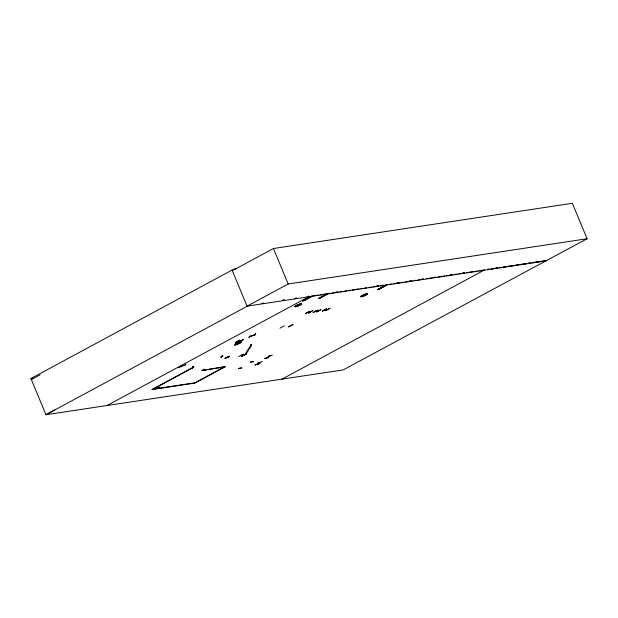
<?xml version="1.0" encoding="UTF-8"?>
<svg xmlns="http://www.w3.org/2000/svg" width="618" height="618" viewBox="0 0 618 618"><rect width="100%" height="100%" fill="white"/><g stroke="black" fill="none" stroke-linecap="round" stroke-linejoin="round"><path stroke-width="0.93" d="M192.229 368.197L193.395 366.768L192.53 368.104C192.916 366.52 192.785 367.177 193.465 367.223M221.553 357.142L222.619 355.69M310.615 296.702L302.55 300.981L311.287 296.609M311.464 296.578L303.662 300.734M319.212 298.463L327.123 294.137M319.39 298.432L327.053 294.214M326.204 294.346L318.332 298.587L326.273 294.261M327.293 294.191L319.251 298.378M377.436 289.649L385.277 285.4M386.474 285.238L378.625 289.471M385.485 285.369L377.776 289.595M386.327 285.246L378.394 289.51M259.993 363.384L255.056 364.929M238.641 368.382L241.816 367.911M264.496 358.533L268.807 357.436L264.558 358.54M251.472 345.454L245.941 354.253L244.906 354.647L250.429 345.841L251.472 345.454L251.194 344.689M193.534 367.239L193.179 366.768L193.534 367.239L193.001 367.44L192.878 366.837L192.978 367.409M222.225 355.906L221.089 357.382L222.712 355.698L221.777 356.995M221.151 357.32L222.241 355.922M222.789 356.2L222.31 356.377L222.781 356.153M251.526 344.836L250.406 346.312L251.271 344.975M201.893 370.406L205.292 369.811L201.893 370.36M180.07 366.312L178.911 367.795L180.286 366.219M248.938 337.374L250.089 335.906L249.008 337.405M255.682 333.913L254.276 335.489L255.721 333.929L255.358 333.759M229.371 356.238L225.052 358.618M239.877 340.132L235.404 342.534L239.753 340.178M305.331 313.658L309.556 311.348M309.68 311.325L305.377 313.705M313.195 312.484L317.613 310.159L313.071 312.507M326.713 308.745L322.411 311.124M237.667 341.391L240.811 340.912M307.47 312.584L310.36 312.144M315.404 311.379L318.548 310.893M324.288 309.487C325.431 309.154 323.778 309.425 324.535 310.004L327.702 309.51M257.482 364.226L259.66 362.426M259.413 362.611L259.854 362.372L257.675 364.149M156.115 387.625L153.812 388.861L155.396 388.266C153.789 389.487 159.846 386.096 155.86 388.011L156.354 387.586L155.991 387.324L156.354 387.586M259.908 363.484L254.971 365.076M241.02 340.812L238.162 341.236M318.71 310.8L315.512 311.294M324.666 309.912L324.782 309.34M327.857 309.425L324.728 309.896M226.868 357.528L227.625 357.351M243.917 354.956L244.357 354.809M266.636 357.969L270.035 355.875M269.61 356.076L270.058 355.868M203.6 369.502L204.04 369.263L203.5 369.494M203.654 370.051C204.921 370.074 203.229 368.622 204.195 369.819L203.701 370.027L203.554 369.518M241.19 355.396L244.033 355.087L243.554 355.211M220.943 356.91L221.429 356.725M250.336 345.848L250.823 345.663L250.537 345.13M249.602 336.663L254.863 334.74L249.564 336.71M203.708 370.02L203.662 369.471M545.988 260.904L247.061 306.142L232.306 270.684L273.419 248.521L572.338 203.283L587.1 238.741L343.083 369.935L45.964 414.717L30.9 378.525L233.674 269.193L236.455 268.776M31.333 379.56L40.108 374.809M54.747 409.973L45.964 414.717L248.745 305.392M247.061 306.142L288.181 283.979L587.1 238.741M106.69 405.717L309.464 296.385M302.542 300.974L310.475 296.648M311.534 296.493L303.762 300.796M243.129 339.63L238.757 341.955L243.283 339.622M238.764 342.032L243.121 339.676M153.264 389.07L193.982 367.115L193.364 367.208L151.796 389.618L194.84 383.106L225.585 366.528L203.5 370.197L224.743 366.984M310.777 312.005L307.965 312.422M203.314 369.757L204.164 369.301L204.349 369.742M320.974 309.641L316.439 312.028L320.827 309.633M322.241 311.155L326.59 308.791M329.966 308.243L325.763 310.584M325.601 310.645L329.958 308.297M195.064 382.743L224.118 367.077M281.847 379.205L484.666 269.873L478.95 270.738M284.272 325.771L279.946 328.197M225.516 357.629L228.861 357.088L225.47 357.606M224.882 358.649L229.247 356.262M292.924 324.527L288.475 326.907L292.909 324.504M246.497 353.635C237.93 357.845 244.04 355.705 246.366 353.396M246.659 353.65L242.279 355.999M250.367 362.078L253.643 361.592L250.468 362.063M241.723 367.996L238.556 368.475M241.576 356.262L246.265 353.875M204.04 369.842L203.886 369.301M181.051 366.065L182.689 365.47M185.029 365.029L179.784 366.992M257.281 363.199L262.341 361.507M272.322 355.188L268.05 356.262M261.924 303.399L263.809 303.114M282.635 300.263L284.519 299.977M294.879 298.409L296.756 298.123M335.651 292.237L337.552 291.951M376.594 286.041L378.494 285.755M396.586 283.021L398.494 282.727M408.969 281.144L410.87 280.858M421.345 279.266L423.253 278.981M433.728 277.397L435.628 277.111M449.912 274.948L451.82 274.662M462.287 273.071L464.195 272.785M311.364 296.099L318.031 295.087M319.939 294.801L321.839 294.516M323.747 294.23L330.414 293.218M332.314 292.932L334.222 292.638M336.122 292.353L338.031 292.067M339.931 291.773L342.789 291.341M344.697 291.055L346.598 290.769M348.506 290.475L350.406 290.19M352.314 289.904L358.981 288.892M360.881 288.606L362.789 288.32M364.69 288.027L366.598 287.741M368.498 287.455L371.356 287.022M373.257 286.729L375.165 286.443M377.065 286.157L378.973 285.871M380.881 285.578L383.732 285.145M385.64 284.859L387.54 284.574M389.448 284.28L391.349 283.994M393.257 283.708L395.157 283.415M397.065 283.129L399.923 282.696M401.824 282.411L403.732 282.125M405.632 281.831L407.54 281.545M409.44 281.26L412.299 280.827M414.207 280.533L416.107 280.248M418.015 279.962L419.916 279.668M421.824 279.382L423.724 279.097M426.582 278.664L432.299 277.799M434.199 277.513L436.107 277.219M438.007 276.934L444.674 275.922M446.582 275.636L448.483 275.35M450.391 275.056L452.291 274.771M454.199 274.485L457.05 274.052M458.958 273.766L460.858 273.473M462.766 273.187L464.666 272.901M466.575 272.608L473.241 271.603M475.142 271.31L477.05 271.024M487.447 269.448L489.301 269.17M491.155 268.892L497.644 267.911M499.498 267.625L501.352 267.347M503.214 267.069L505.995 266.644M507.849 266.366L509.703 266.08M511.557 265.802L514.338 265.385M515.265 265.238L518.046 264.821M519.9 264.543L521.754 264.257M523.608 263.979L526.389 263.554M528.243 263.276L530.097 262.998M531.951 262.712L538.448 261.731M540.302 261.453L542.156 261.175M544.01 260.889L545.864 260.611M30.9 378.525L32.754 378.239M152.646 389.162L195.69 382.65M282.287 300.286L284.195 300M294.686 298.424L296.586 298.139M487.525 269.44L489.433 269.154M491.341 268.869L493.249 268.583M495.157 268.297L498.015 267.864M499.923 267.579L501.831 267.293M503.74 267.007L505.648 266.721M507.556 266.435L514.23 265.431M516.138 265.145L518.038 264.859M519.947 264.566L526.621 263.569M528.529 263.283L530.437 262.99M532.345 262.704L546.768 260.541M246.281 353.952L241.731 356.316M238.764 356.547L243.461 354.145M251.325 344.914L250.468 346.242M184.504 365.709L185.918 364.211L185.554 364.048M312.824 310.584L308.567 313.218L312.801 310.576M273.419 248.521L288.181 283.979M250.638 345.099L250.699 345.717L250.491 345.199M158.185 387.308L155.875 388.552L157.466 387.95C155.852 389.178 161.908 385.779 157.93 387.702L158.185 387.308M309 296.277L307.115 296.555L308.985 296.277M362.001 296.609A3.646 0.579 -22.6 0 0 367.447 294.021A3.646 0.579 -22.6 0 0 362.897 295.18A3.646 0.579 -22.6 0 0 362.001 296.609A3.623 0.572 -22.6 0 0 367.424 294.029A3.623 0.572 -22.6 0 0 362.905 295.18A3.623 0.572 -22.6 0 0 362.009 296.601M296.076 306.59A3.646 0.579 -22.6 0 0 301.522 303.994A3.646 0.579 -22.6 0 0 296.972 305.161A3.646 0.579 -22.6 0 0 296.076 306.59A3.623 0.572 -22.6 0 0 301.499 304.002A3.623 0.572 -22.6 0 0 296.98 305.161A3.623 0.572 -22.6 0 0 296.084 306.582M235.744 344.782A3.646 0.579 -22.6 0 0 241.198 342.187A3.646 0.579 -22.6 0 0 236.648 343.353A3.646 0.579 -22.6 0 0 235.744 344.782M235.759 344.774A3.623 0.572 -22.6 0 0 241.174 342.194A3.623 0.572 -22.6 0 0 236.648 343.353A3.623 0.572 -22.6 0 0 235.759 344.774"/></g></svg>
